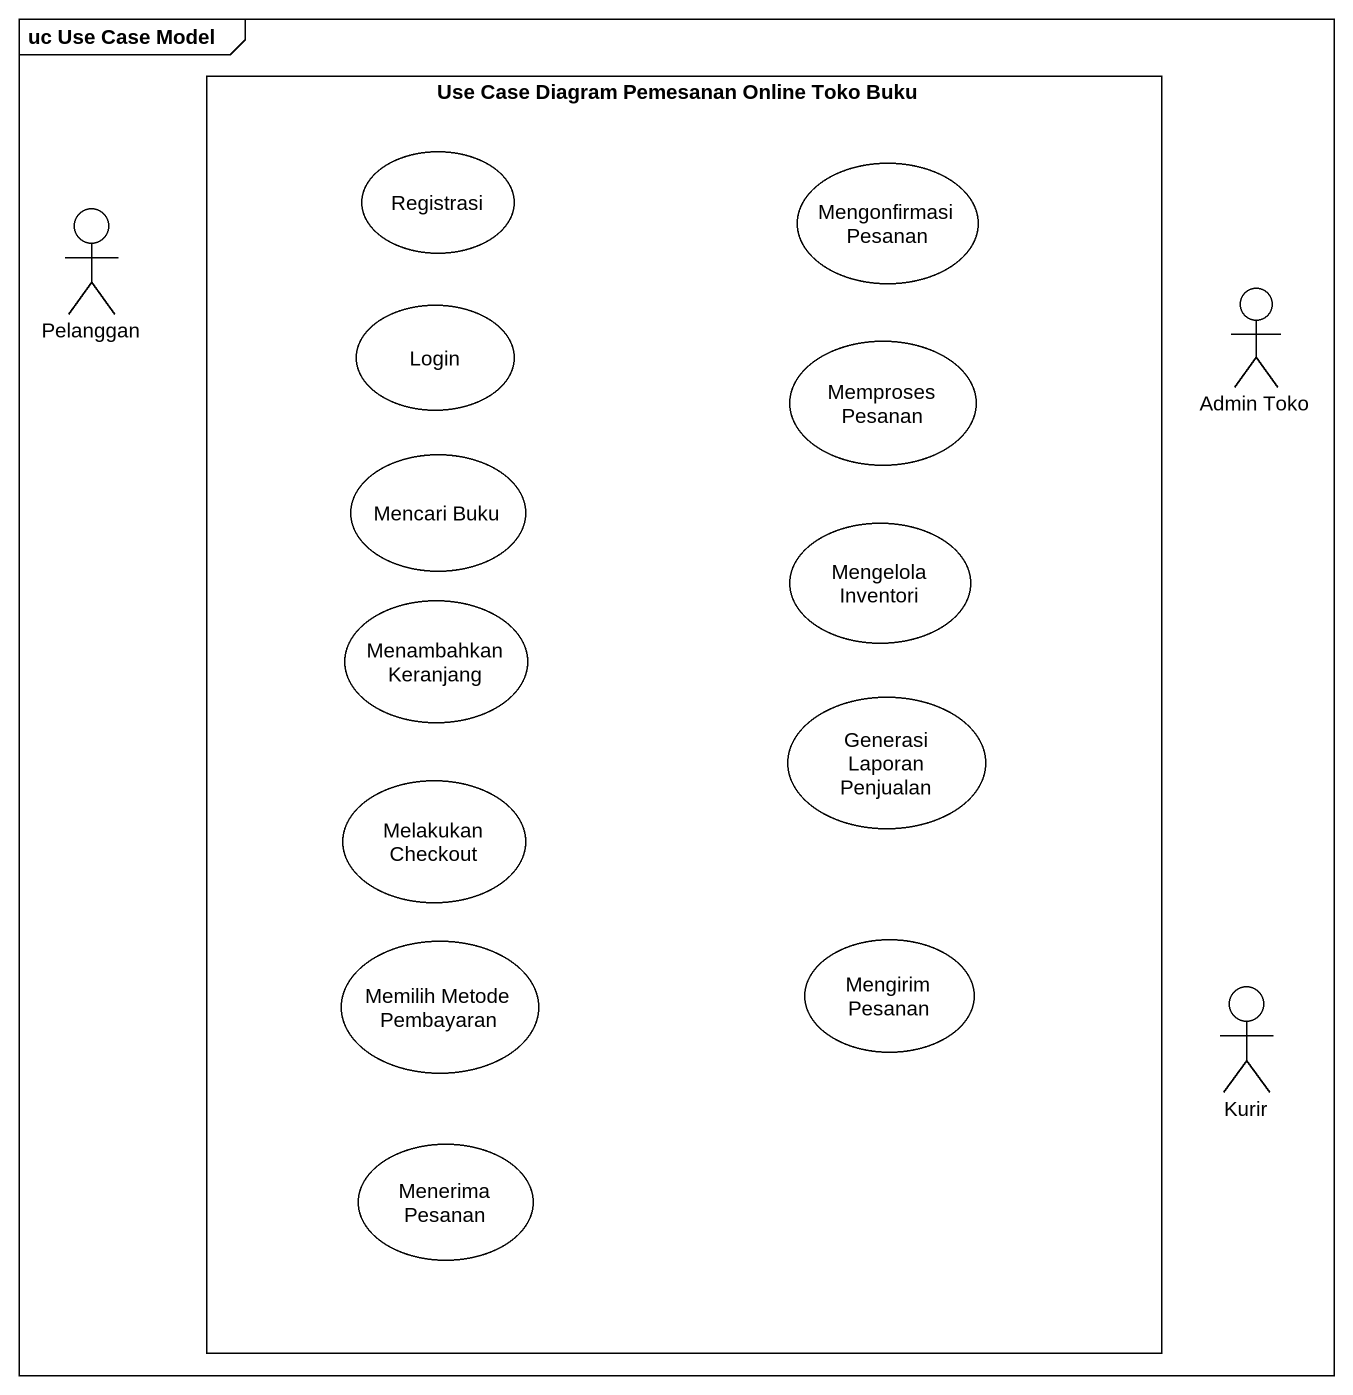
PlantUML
@startuml
mainframe uc Use Case Model
rectangle "Use Case Diagram Pemesanan Online Toko Buku" as Use_Case_Diagram_Pemesanan {
  usecase Registrasi
  usecase "Mengonfirmasi Pesanan" as Mengonfirmasi_Pesanan
  usecase Login
  usecase "Memproses Pesanan" as Memproses_Pesanan
  usecase "Mencari Buku" as Mencari_Buku
  usecase "Mengelola Inventori" as Mengelola_Inventori
  usecase "Menambahkan Keranjang" as Menambahkan_Keranjang
  usecase "Generasi Laporan Penjualan" as Generasi_Laporan_Penjualan
  usecase "Melakukan Checkout" as Melakukan_Checkout
  usecase "Memilih Metode Pembayaran" as Memilih_Metode_Pembayaran
  usecase "Mengirim Pesanan" as Mengirim_Pesanan
  usecase "Menerima Pesanan" as Menerima_Pesanan
}
actor Pelanggan
actor "Admin Toko" as Admin_Toko
actor Kurir
@enduml
